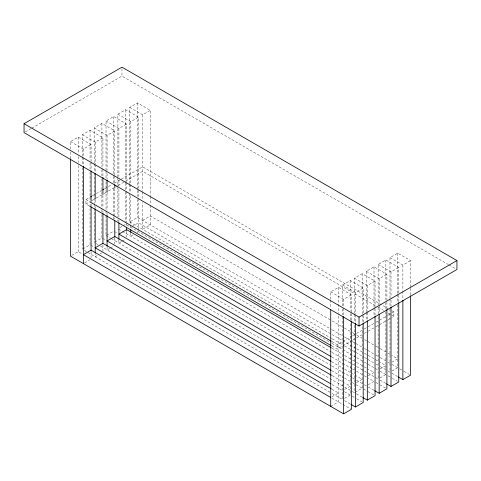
<?xml version="1.0" encoding="UTF-8"?>
<svg xmlns="http://www.w3.org/2000/svg" width="481" height="481" viewBox="0 0 481 481"><rect width="100%" height="100%" fill="white"/><g stroke="black" fill="none" stroke-linecap="round" stroke-linejoin="round"><path stroke-width="0.36" stroke-dasharray="2.4 1.8" d="M25.349 131.884L31.181 128.511M31.83 128.138L121.97 76.1L448.496 264.616M70.466 149.068L70.466 141.576L78.199 137.115L91.083 144.553L91.083 161.027M82.323 156.445L82.323 134.734L90.049 130.273L102.934 137.71L102.934 168.41M94.174 163.083L94.174 127.892L101.906 123.431L114.791 130.868L114.791 175.042M106.024 170.46L106.024 121.05L113.756 116.582L126.641 124.026L126.641 181.674M117.881 177.098L117.881 114.201L125.613 109.74L138.492 117.178L138.492 231.734L137.205 232.479M129.732 183.73L129.732 107.359L137.464 102.898L150.349 110.335L150.349 195.689M70.466 141.576L83.351 149.014L91.083 144.553M82.323 134.734L95.202 142.172L102.934 137.71M94.174 127.892L107.059 135.329L114.791 130.868M106.024 121.05L118.909 128.487L126.641 124.026M117.881 114.201L130.766 121.645L138.492 117.178M129.732 107.359L142.616 114.797L150.349 110.335M89.183 205.904L85.931 204.022L85.931 199.561L89.791 197.33M92.37 195.839L95.593 193.981M96.236 193.609L102.032 190.26M104.611 188.774L107.828 186.917M108.478 186.544L111.694 184.686M114.274 183.195L120.713 179.479M121.356 179.106L142.616 166.829L387.999 308.501M85.931 204.022L89.147 202.164M91.727 200.673L95.593 198.443M96.236 198.07L103.319 193.981M103.968 193.609L107.828 191.378M108.478 191.005L114.917 187.289M115.56 186.917L117.496 185.798M118.14 185.425L125.222 181.337M125.866 180.964L142.616 171.296L377.585 306.95M71.753 255.387L78.199 251.671L82.065 253.902M82.966 248.917L90.049 244.823L90.049 202.898M94.817 242.075L101.906 237.981L101.906 214.773M106.024 215.386L106.024 235.6L113.756 231.139M119.811 227.645L122.39 226.154M123.034 225.781L125.613 224.296L331.391 343.097M129.732 193.464L129.732 221.915L137.464 217.454L331.553 329.509M132.053 226.527L138.492 222.805L331.325 334.139M142.616 220.424L150.349 215.963L331.493 320.55M84.638 262.824L89.791 259.848M97.138 255.609L95.202 256.728L95.202 253.734M99.711 254.124L101.647 253.006M109.632 248.394L107.059 249.886L107.059 246.891M110.281 248.022L114.141 245.791M121.489 241.552L118.909 243.037L118.909 240.043M122.132 241.179L125.355 239.322M133.339 234.71L130.766 236.195L130.766 233.201M330.724 299.326L330.724 291.835L338.456 287.373L351.334 294.811L351.334 312.782M342.574 305.97L342.574 284.992L350.306 280.531L363.191 287.969L363.191 314.923M354.431 313.359L354.431 278.15L362.157 273.683L375.042 281.126L375.042 308.074M366.281 311.76L366.281 271.302L374.014 266.841L386.898 274.278L386.898 301.232M378.138 313.907L378.138 264.46L385.864 259.999L398.749 267.436L398.749 294.39M389.989 298.07L389.989 257.618L397.721 253.156L410.606 260.594L410.606 287.548M330.724 291.835L343.608 299.272L351.334 294.811M342.574 284.992L355.459 292.43L363.191 287.969M354.431 278.15L367.316 285.588L375.042 281.126M366.281 271.302L379.166 278.746L386.898 274.278M378.138 264.46L391.017 271.897L398.749 267.436M389.989 257.618L402.874 265.055L410.606 260.594M331.956 341.606L337.163 344.612L351.984 336.057M352.627 335.684L355.844 333.826M356.493 333.453L363.576 329.359M364.219 328.992L367.442 327.128M368.085 326.755L375.174 322.667M375.817 322.294L387.409 315.602M388.059 315.229L391.275 313.372M391.919 312.999L393.855 311.88L393.855 316.342L391.919 317.46M331.956 346.067L337.163 349.074L351.984 340.518M352.627 340.145L355.844 338.287M356.493 337.915L363.576 333.826M364.219 333.453L367.442 331.595M368.085 331.223L375.174 327.128M375.817 326.755L387.409 320.063M388.059 319.691L391.275 317.833M332.01 396.717L338.456 393.001L331.962 389.249M344.51 389.502L350.306 386.159L344.462 382.78M356.361 382.66L362.157 379.311L352.423 373.689M368.218 375.817L374.014 372.468L368.169 369.095M380.068 368.975L385.864 365.626L380.02 362.253M391.919 362.133L397.721 358.784L391.877 355.411M330.724 406.391L338.456 401.924L338.456 313.594M344.51 398.43L350.306 395.081L350.306 320.983M355.074 392.328L362.157 388.239L362.157 323.875M368.218 384.746L374.014 381.397L368.169 378.024M380.068 377.898L385.864 374.555L385.864 311.688M391.919 371.055L397.721 367.706L397.721 303.349M449.146 264.995L455.651 268.747M391.901 310.756L393.855 311.88M378.234 307.323L383.441 310.329M387.999 312.963L391.251 314.839M391.901 315.217L393.855 316.342M332.143 320.923L343.831 327.669M344.48 328.042L351.623 332.167M352.272 332.545L356.168 334.794M356.818 335.167L363.955 339.291M364.604 339.664L367.201 341.167M367.851 341.54L374.994 345.665M375.643 346.037L379.539 348.286M380.188 348.659L387.331 352.783M387.981 353.162L391.227 355.032M332.143 329.852L343.891 336.634M344.48 336.971L351.683 341.131M352.272 341.468L364.021 348.25M364.604 348.593L367.268 350.126M367.851 350.469L375.054 354.623M375.643 354.966L379.599 357.251M380.188 357.587L387.391 361.748M387.981 362.085L391.227 363.961M391.877 364.333L397.721 367.706M399.651 368.825L403.517 371.055M404.16 371.428L409.313 374.404M331.974 334.511L356 348.382M356.649 348.755L363.792 352.88M364.442 353.258L379.371 361.88M129.732 221.915L331.553 338.438M332.203 338.81L343.891 345.556M344.54 345.935L351.683 350.054M352.332 350.433L364.021 357.179M364.67 357.551L367.268 359.054M367.917 359.427L375.054 363.552M375.703 363.925L379.599 366.173M380.249 366.552L387.391 370.671M388.041 371.049L389.989 372.174L389.989 307.81M391.919 373.286L397.721 376.635M85.931 199.561L89.183 201.437M331.974 343.44L356.06 357.347M356.649 357.684L363.852 361.844M364.442 362.181L379.371 370.803M380.02 371.176L385.864 374.555M387.8 375.667L391.666 377.898M392.31 378.27L397.462 381.247M331.812 348.106L344.149 355.225M344.799 355.603L351.936 359.722M352.585 360.101L355.832 361.977M356.481 362.349L363.624 366.474M364.273 366.847L367.52 368.723M118.524 229.13L121.747 230.988M122.39 231.361L331.391 352.026M332.04 352.399L343.723 359.151M344.372 359.523L351.515 363.648M352.164 364.021L356.06 366.269M356.71 366.648L363.852 370.767M364.502 371.146L378.138 379.016L378.138 314.652M380.068 380.128L385.864 383.477M114.4 231.511L117.623 233.369M331.812 357.028L351.996 368.687M352.585 369.023L355.892 370.935M356.481 371.272L363.684 375.433M364.273 375.775L367.52 377.645M375.944 382.509L379.166 384.373M379.81 384.746L386.255 388.462M331.643 361.694L343.981 368.819M344.63 369.192L351.773 373.316M106.024 235.6L110.534 238.203M111.183 238.576L331.223 365.614M331.872 365.993L351.996 377.615M352.645 377.988L355.892 379.864M356.541 380.237L363.684 384.361M364.333 384.734L366.281 385.858M368.218 386.977L374.014 390.319M102.549 238.354L106.415 240.584M331.643 370.623L344.041 377.777M344.63 378.12L351.833 382.275M352.423 382.617L367.316 391.215M367.959 391.588L373.755 394.931M332.124 375.661L343.813 382.407M96.104 243.56L98.04 244.679M100.613 246.164L344.041 386.706M344.691 387.079L351.833 391.203M352.483 391.576L354.431 392.7L354.431 323.094M356.361 393.819L362.157 397.168M90.693 245.196L94.559 247.426M332.124 384.59L343.813 391.336M344.462 391.708L350.306 395.081M352.236 396.2L356.102 398.43M356.746 398.803L361.904 401.779M84.253 250.403L331.541 393.175M332.191 393.548L342.574 399.543L342.574 315.704M344.51 400.661L350.306 404.01M331.962 398.178L350.691 408.994M410.606 288.293L410.606 295.033M402.874 265.055L402.874 290.512M402.874 291.264L402.874 299.495M398.749 295.142L398.749 301.876M397.721 253.156L397.721 293.608M397.721 294.36L397.721 302.597M391.017 271.897L391.017 297.354M391.017 300.348L391.017 306.343M389.989 298.821L389.989 307.058M386.898 301.984L386.898 308.724M385.864 259.999L385.864 299.705M385.864 302.699L385.864 308.694M379.166 278.746L379.166 304.202M379.166 304.948L379.166 313.185M375.042 308.826L375.042 315.566M374.014 266.841L374.014 307.293M374.014 308.044L374.014 315.536M367.316 285.588L367.316 311.79M367.316 312.542L367.316 320.027M366.281 312.506L366.281 320.749M363.191 315.668L363.191 322.408M362.157 273.683L362.157 314.141M362.157 314.887L362.157 323.13M355.459 292.43L355.459 314.141M355.459 314.893L355.459 323.13M354.431 314.105L354.431 322.348M351.334 313.528L351.334 320.268M350.306 280.531L350.306 310.492M350.306 313.492L350.306 320.232M343.608 299.272L343.608 307.509M343.608 308.261L343.608 315.746M342.574 308.964L342.574 314.959M338.456 287.373L338.456 312.842M337.163 344.612L337.163 349.074M330.724 300.078L330.724 308.315M150.349 196.44L150.349 204.678M150.349 205.423L150.349 224.892L142.616 229.353L142.616 202.399M142.616 114.797L142.616 191.167M142.616 191.919L142.616 199.405M137.464 102.898L137.464 189.748M137.464 190.5L137.464 196.488M137.464 199.483L137.464 217.454M130.766 121.645L130.766 183.784M130.766 184.536L130.766 192.773M130.766 195.767L130.766 224.218M130.766 224.964L130.766 228.758M129.732 184.482L129.732 192.713M126.641 182.425L126.641 190.656M126.641 191.408L126.641 222.108M126.641 222.853L126.641 225.848M126.641 231.09L126.641 237.091M125.613 109.74L125.613 182.365M125.613 183.117L125.613 191.354M125.613 192.099L125.613 222.799M121.97 68.663L121.97 76.1M118.909 128.487L118.909 176.407M118.909 180.147L118.909 186.135M118.909 189.135L118.909 216.835M118.909 219.829L118.909 222.078M117.881 177.844L117.881 186.081M117.881 186.832L117.881 216.781M117.881 219.775L117.881 221.272M114.791 175.787L114.791 184.025M114.791 188.516L114.791 219.216M114.791 237.933L114.791 243.933M113.756 116.582L113.756 175.733M113.756 176.485L113.756 183.219M113.756 188.462L113.756 216.161M113.756 216.913L113.756 219.162M107.059 135.329L107.059 170.521M107.059 173.515L107.059 179.503M107.059 192.983L107.059 210.203M107.059 213.197L107.059 214.694M106.024 171.212L106.024 178.698M106.024 181.692L106.024 210.143M106.024 210.894L106.024 214.64M102.934 169.156L102.934 176.641M102.934 195.364L102.934 208.087M102.934 211.087L102.934 212.584M102.934 244.775L102.934 251.521M101.906 123.431L101.906 166.853M101.906 169.847L101.906 175.836M101.906 178.836L101.906 208.784M101.906 209.53L101.906 214.021M95.202 142.172L95.202 163.889M95.202 164.634L95.202 172.871M95.202 199.825L95.202 203.565M95.202 206.565L95.202 208.063M94.174 163.829L94.174 172.066M94.174 172.811L94.174 203.511M94.174 204.263L94.174 207.257M94.174 208.002L94.174 242.448M91.083 161.772L91.083 170.009M91.083 203.703L91.083 205.946M91.083 251.623L91.083 257.618M90.049 130.273L90.049 160.221M90.049 163.215L90.049 169.204M90.049 172.198L90.049 202.146M83.351 149.014L83.351 166.24M82.323 157.197L82.323 164.682M82.323 167.677L82.323 249.29M78.199 137.115L78.199 153.589M78.199 156.584L78.199 162.572M78.199 165.566L78.199 251.671M70.466 152.062L70.466 158.051"/><path stroke-width="0.72" d="M24.05 123.707L121.97 67.172L456.95 260.57L456.95 269.498L359.03 326.034L24.05 132.63L24.05 123.707L359.03 317.105L456.95 260.57M90.44 196.957L91.727 196.212M102.675 189.893L103.968 189.147M70.466 158.796L70.466 256.132L343.608 413.828L351.334 409.367L351.334 321.013M350.95 404.383L355.459 406.986L363.191 402.519L363.191 323.154M362.806 397.534L367.316 400.138L375.042 395.677L375.042 316.312M374.657 390.692L379.166 393.296L386.898 388.834L386.898 309.469M386.508 383.85L391.017 386.453L398.749 381.992L398.749 302.627M398.364 377.008L402.874 379.611L410.606 375.15L410.606 295.785M89.833 201.816L331.307 341.227M89.833 206.277L331.307 345.689M331.162 347.727L126.641 229.653L118.909 234.115L331.223 356.692M330.994 361.321L114.791 236.496L107.059 240.957L331.054 370.28M331.475 375.288L102.934 243.338L95.202 247.799L330.892 383.874M331.313 388.876L91.083 250.18L83.351 254.641L330.724 397.462M402.874 300.246L402.874 379.611M391.017 307.088L391.017 386.453M379.166 314.682L379.166 393.296M367.316 320.779L367.316 400.138M359.03 317.105L359.03 326.034M355.459 323.13L355.459 406.986M343.608 316.492L343.608 413.828M330.724 309.812L330.724 406.391M130.766 229.461L130.766 232.479M126.641 227.345L126.641 230.339M118.909 222.823L118.909 239.322M114.791 184.776L114.791 187.77M114.791 220.713L114.791 237.187M107.059 180.255L107.059 192.232M107.059 215.44L107.059 246.164M102.934 177.393L102.934 194.613M102.934 213.33L102.934 243.278M95.202 173.617L95.202 199.074M95.202 208.808L95.202 253.006M91.083 170.761L91.083 201.455M91.083 206.698L91.083 250.872M83.351 166.24L83.351 263.57"/></g></svg>
